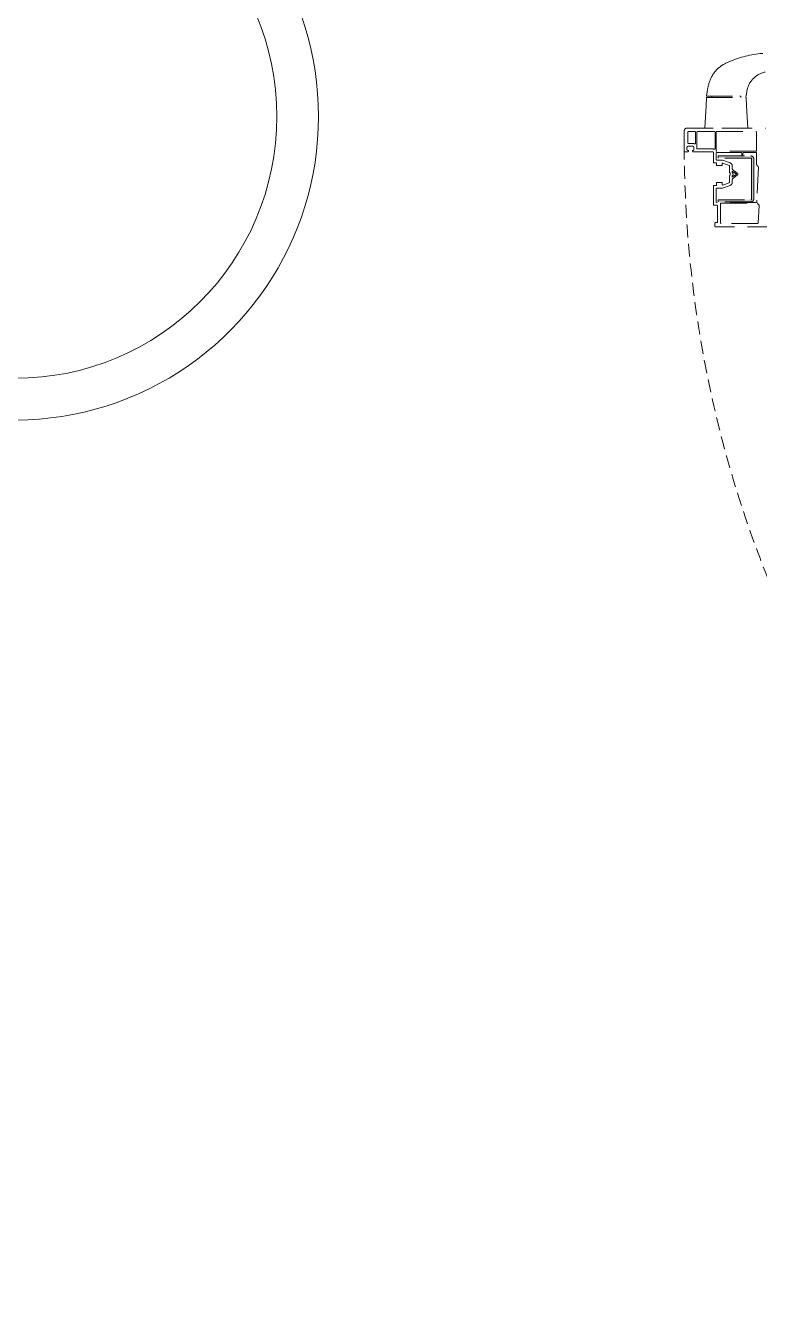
# Model space of a CAD drawing. Header units: millimetres. Extents: x 0 to 145404, y 0 to 194550.
# Drawn here: x 49712 to 50240, y 175116 to 176040 of the extents above; entities that cross this region are included whole.
import ezdxf

# ---------------------------------------------------------------- set-up
doc = ezdxf.new("R2010")
doc.units = ezdxf.units.MM
doc.linetypes.add('HIDDEN2', pattern=[0.1875, 0.125, -0.0625])
doc.layers.add('АР - мебель', color=7, linetype='Continuous', lineweight=9, true_color=0x787878)
doc.layers.add('АР - Окна', color=150, linetype='Continuous', lineweight=9)
doc.layers.add('АР - окна - открывание', color=251, linetype='Continuous', lineweight=5)

# ---------------------------------------------------------------- blocks, each defined once
blk = doc.blocks.new('ОГ73_на5персон_стол1245х685')
for radius, start, end in [(218.25, 313.66172, 226.33828), (188.25, 0, 180)]:
    blk.add_arc((-363.37, 157.89), radius, start, end)
blk = doc.blocks.new('блок балконный дверной с проходом 750мм')
at = {"layer": 'АР - окна - открывание', "linetype": 'HIDDEN2', "lineweight": 0, "ltscale": 150}
h = blk.add_hatch(color=252, dxfattribs=at)
h.dxf.hatch_style = 1
edge = h.paths.add_edge_path()
edge.add_line((-76.1, -791.28), (-61.56, -791.28))
edge.add_arc((-61.56, -791.78), 0.5, 0, 89.98601, ccw=False)
edge.add_line((-61.06, -791.78), (-61.06, -815.28))
edge.add_line((-61.06, -815.28), (-59.56, -815.28))
edge.add_line((-59.56, -815.28), (-59.56, -791.78))
edge.add_arc((-61.56, -791.78), 2, 360, 449.9965)
edge.add_line((-61.56, -789.78), (-76.1, -789.78))
edge.add_line((-76.1, -789.78), (-90.56, -789.78))
edge.add_arc((-90.56, -791.78), 2, 90, 180)
edge.add_line((-92.56, -791.78), (-92.56, -815.28))
edge.add_line((-92.56, -815.28), (-91.06, -815.28))
edge.add_line((-91.06, -815.28), (-91.06, -791.78))
edge.add_arc((-90.56, -791.78), 0.5, 90, 180, ccw=False)
edge.add_line((-90.56, -791.28), (-76.1, -791.28))
h = blk.add_hatch(color=252, dxfattribs=at)
h.dxf.hatch_style = 1
edge = h.paths.add_edge_path()
edge.add_line((-76.1, -791.28), (-61.56, -791.28))
edge.add_arc((-61.56, -791.78), 0.5, 0, 89.98601, ccw=False)
edge.add_line((-61.06, -791.78), (-61.06, -815.28))
edge.add_line((-61.06, -815.28), (-59.56, -815.28))
edge.add_line((-59.56, -815.28), (-59.56, -791.78))
edge.add_arc((-61.56, -791.78), 2, 360, 449.9965)
edge.add_line((-61.56, -789.78), (-76.1, -789.78))
edge.add_line((-76.1, -789.78), (-90.56, -789.78))
edge.add_arc((-90.56, -791.78), 2, 90, 180)
edge.add_line((-92.56, -791.78), (-92.56, -815.28))
edge.add_line((-92.56, -815.28), (-91.06, -815.28))
edge.add_line((-91.06, -815.28), (-91.06, -791.78))
edge.add_arc((-90.56, -791.78), 0.5, 90, 180, ccw=False)
edge.add_line((-90.56, -791.28), (-76.1, -791.28))
at = {"layer": 'АР - окна - открывание', "color": 252, "linetype": 'HIDDEN2', "lineweight": 0, "ltscale": 150}
for p, q in [((-23.52, -795.03), (-39.52, -794.03)), ((-16.53, -795.28), (-11.57, -794.46)), ((-17.53, -795.28), (-23.52, -795.03)), ((-17.53, -823.77), (-17.53, -795.28)), ((-16.53, -799.03), (-17.53, -799.03)), ((-16.53, -823.77), (-16.53, -795.28)), ((-16.53, -799.88), (-16.53, -799.03)), ((-17.53, -820.02), (-16.53, -820.02)), ((-16.53, -820.02), (-16.53, -819.17)), ((-16.53, -823.77), (-10.39, -822.69)), ((-39.52, -825.02), (-23.52, -824.02)), ((-23.52, -824.02), (-17.53, -823.77))]:
    blk.add_line(p, q, dxfattribs=at)
blk.add_lwpolyline([(-110.52, -775.6), (-110.52, -817.28, 0.414214), (-110.02, -817.78), (-108.02, -817.78, 0.414214), (-107.52, -817.28), (-107.52, -816.28, -0.414213), (-107.02, -815.78), (-95.52, -815.78, -0.414214), (-95.02, -816.28), (-95.02, -818.28, 0.414214), (-94.52, -818.78), (-80.72, -818.78), (-80.72, -816.58), (-78.72, -816.58), (-78.72, -812.58), (-80, -812.58, -0.52236), (-80.47, -811.9), (-78.84, -807.5, -0.313749), (-78.37, -807.18), (-73.94, -807.18, -0.377965), (-71.29, -807.18), (-66.86, -807.18, -0.313749), (-66.4, -807.5), (-64.77, -811.9, -0.52236), (-65.23, -812.58), (-66.52, -812.58), (-66.52, -816.58), (-64.52, -816.58), (-64.52, -818.78), (-57.02, -818.78, -0.414214), (-56.52, -819.28), (-56.52, -833.33, 0.38888), (-56.06, -833.83), (-55.52, -833.88), (-55.52, -833.28, -0.414214), (-55.02, -832.78), (-53.52, -832.78, -0.414214), (-52.52, -833.78), (-52.52, -836.78, -0.414214), (-53.52, -837.78), (-55.02, -837.78, -0.414214), (-55.52, -837.28), (-55.52, -836.68), (-56.06, -836.72, 0.388876), (-56.52, -837.22), (-56.52, -839.28, 0.414214), (-56.02, -839.78), (-41.52, -839.78, 0.414214), (-39.52, -837.78), (-39.52, -781.28, 0.414214)], format="xyb", dxfattribs=at)
blk.add_lwpolyline([(-110.52, -775.6), (-110.52, -817.28, 0.414214), (-110.02, -817.78), (-108.02, -817.78, 0.414214), (-107.52, -817.28), (-107.52, -816.28, -0.414213), (-107.02, -815.78), (-95.52, -815.78, -0.414214), (-95.02, -816.28), (-95.02, -818.28, 0.414214), (-94.52, -818.78), (-80.72, -818.78), (-80.72, -816.58), (-78.72, -816.58), (-78.72, -812.58), (-80, -812.58, -0.52236), (-80.47, -811.9), (-78.84, -807.5, -0.313749), (-78.37, -807.18), (-73.94, -807.18, -0.377965), (-71.29, -807.18), (-66.86, -807.18, -0.313749), (-66.4, -807.5), (-64.77, -811.9, -0.52236), (-65.23, -812.58), (-66.52, -812.58), (-66.52, -816.58), (-64.52, -816.58), (-64.52, -818.78), (-57.02, -818.78, -0.414214), (-56.52, -819.28), (-56.52, -833.33, 0.38888), (-56.06, -833.83), (-55.52, -833.88), (-55.52, -833.28, -0.414214), (-55.02, -832.78), (-53.52, -832.78, -0.414214), (-52.52, -833.78), (-52.52, -836.78, -0.414214), (-53.52, -837.78), (-55.02, -837.78, -0.414214), (-55.52, -837.28), (-55.52, -836.68), (-56.06, -836.72, 0.388876), (-56.52, -837.22), (-56.52, -839.28, 0.414214), (-56.02, -839.78), (-41.52, -839.78, 0.414214), (-39.52, -837.78), (-39.52, -781.28, 0.414214)], format="xyb", dxfattribs=at)
for points in [[(-94.02, -813.78, 0.414213), (-93.52, -813.28), (-93.52, -787.41, 0.250492), (-93.74, -786.99, -0.0853), (-94.72, -786.06, 0.250492), (-95.15, -785.86), (-107.54, -786.51, 0.398959), (-108.02, -787.01), (-108.02, -813.28, 0.414214), (-107.52, -813.78)], [(-94.02, -813.78, 0.414213), (-93.52, -813.28), (-93.52, -787.41, 0.250492), (-93.74, -786.99, -0.0853), (-94.72, -786.06, 0.250492), (-95.15, -785.86), (-107.54, -786.51, 0.398959), (-108.02, -787.01), (-108.02, -813.28, 0.414214), (-107.52, -813.78)], [(-92.4, -787.57, 0.48148), (-93.02, -788.06), (-93.02, -816.28, 0.414214), (-92.52, -816.78), (-83.22, -816.78, 0.414214), (-82.72, -816.28), (-82.72, -812.22), (-80.71, -806.81, -0.313749), (-78.37, -805.18), (-76.37, -805.18, 0.236068), (-75.97, -804.98), (-73.42, -801.58, -0.5), (-71.82, -801.58), (-69.27, -804.98, 0.236068), (-68.87, -805.18), (-66.86, -805.18, -0.313749), (-64.52, -806.81), (-62.52, -812.22), (-62.52, -816.28, 0.414214), (-62.02, -816.78), (-57.52, -816.78, 0.414214), (-57.02, -816.28), (-57.02, -798.88, 0.414214), (-57.52, -798.38), (-58.82, -798.38, -1), (-58.82, -797.58), (-57.52, -797.58, 0.414214), (-57.02, -797.08), (-57.02, -788.28, 0.414214), (-57.52, -787.78), (-65.02, -787.78, -0.253171), (-67.11, -786.64, 0.267147), (-67.55, -786.42), (-91.31, -787.66, -0.069223)], [(-92.4, -787.57, 0.48148), (-93.02, -788.06), (-93.02, -816.28, 0.414214), (-92.52, -816.78), (-83.22, -816.78, 0.414214), (-82.72, -816.28), (-82.72, -812.22), (-80.71, -806.81, -0.313749), (-78.37, -805.18), (-76.37, -805.18, 0.236068), (-75.97, -804.98), (-73.42, -801.58, -0.5), (-71.82, -801.58), (-69.27, -804.98, 0.236068), (-68.87, -805.18), (-66.86, -805.18, -0.313749), (-64.52, -806.81), (-62.52, -812.22), (-62.52, -816.28, 0.414214), (-62.02, -816.78), (-57.52, -816.78, 0.414214), (-57.02, -816.28), (-57.02, -798.88, 0.414214), (-57.52, -798.38), (-58.82, -798.38, -1), (-58.82, -797.58), (-57.52, -797.58, 0.414214), (-57.02, -797.08), (-57.02, -788.28, 0.414214), (-57.52, -787.78), (-65.02, -787.78, -0.253171), (-67.11, -786.64, 0.267147), (-67.55, -786.42), (-91.31, -787.66, -0.069223)], [(-76.1, -791.28), (-61.56, -791.28, -0.414142), (-61.06, -791.78), (-61.06, -815.28), (-59.56, -815.28), (-59.56, -791.78, 0.414196), (-61.56, -789.78), (-76.1, -789.78), (-90.56, -789.78, 0.414214), (-92.56, -791.78), (-92.56, -815.28), (-91.06, -815.28), (-91.06, -791.78, -0.414214), (-90.56, -791.28)], [(-76.1, -791.28), (-61.56, -791.28, -0.414142), (-61.06, -791.78), (-61.06, -815.28), (-59.56, -815.28), (-59.56, -791.78, 0.414196), (-61.56, -789.78), (-76.1, -789.78), (-90.56, -789.78, 0.414214), (-92.56, -791.78), (-92.56, -815.28), (-91.06, -815.28), (-91.06, -791.78, -0.414214), (-90.56, -791.28)], [(-55.72, -787.78, 0.414214), (-56.22, -788.28), (-56.22, -816.28, 0.414214), (-55.72, -816.78), (-42.52, -816.78, 0.414214), (-42.02, -816.28), (-42.02, -788.28, 0.414214), (-42.52, -787.78)], [(-55.72, -787.78, 0.414214), (-56.22, -788.28), (-56.22, -816.28, 0.414214), (-55.72, -816.78), (-42.52, -816.78, 0.414214), (-42.02, -816.28), (-42.02, -788.28, 0.414214), (-42.52, -787.78)], [(-71.29, -805.18), (-70.37, -805.18), (-72.62, -802.18), (-74.87, -805.18), (-73.94, -805.18, -0.377965)], [(-54.52, -819.28), (-54.52, -830.28, 0.414214), (-54.02, -830.78), (-42.52, -830.78, 0.414214), (-42.02, -830.28), (-42.02, -818.08, 0.414214), (-42.52, -817.58), (-54.27, -817.58, 0.540575), (-54.72, -818.28, -0.103244)], [(-50.46, -831.58, 0.57189), (-50.89, -832.32, -0.127479), (-50.52, -833.78), (-50.52, -836.78, 0.414214), (-50.02, -837.28), (-42.52, -837.28, 0.414214), (-42.02, -836.78), (-42.02, -832.08, 0.414214), (-42.52, -831.58)]]:
    blk.add_lwpolyline(points, format="xyb", close=True, dxfattribs=at)
blk.add_lwpolyline([(-39.52, -794.03), (-39.52, -825.02)], dxfattribs=at)
at = {"layer": 'АР - окна - открывание', "color": 252, "linetype": 'HIDDEN2', "lineweight": 0, "ltscale": 75}
blk.add_arc((-50.51, 0), 839.78, 180, 270, dxfattribs=at)
at = {"layer": 'АР - окна - открывание', "color": 252, "linetype": 'HIDDEN2', "lineweight": 0, "ltscale": 150}
for centre, radius, start, end in [((-15.82, -778.01), 16.99, 284.48872, 354.62931), ((-67.66, -776.25), 82.19, 342.05439, 359.08286), ((-62.88, -775.93), 77.76, 333.10838, 340.74312), ((-11.95, -801.29), 20.87, 301.43432, 331.95383), ((-14.95, -796.91), 26.18, 280.01224, 302.03811)]:
    blk.add_arc(centre, radius, start, end, dxfattribs=at)
blk = doc.blocks.new('Квартира 2К 9600 тип 6')
at = {"layer": 'АР - мебель', "xscale": -1, "rotation": 270}
blk.add_blockref('ОГ73_на5персон_стол1245х685', (5421.07, 5642.17), dxfattribs=at)
at = {"layer": 'АР - Окна', "xscale": -1, "rotation": 270}
blk.add_blockref('блок балконный дверной с проходом 750мм', (6900, 5310), dxfattribs=at)
blk = doc.blocks.new('V_Section_1')
blk.add_blockref('Квартира 2К 9600 тип 6', (8950, -10000))

msp = doc.modelspace()

# ---------------------------------------------------------------- block references
msp.add_blockref('V_Section_1', (35175.46, 180696.11))

doc.saveas('drawing.dxf')
